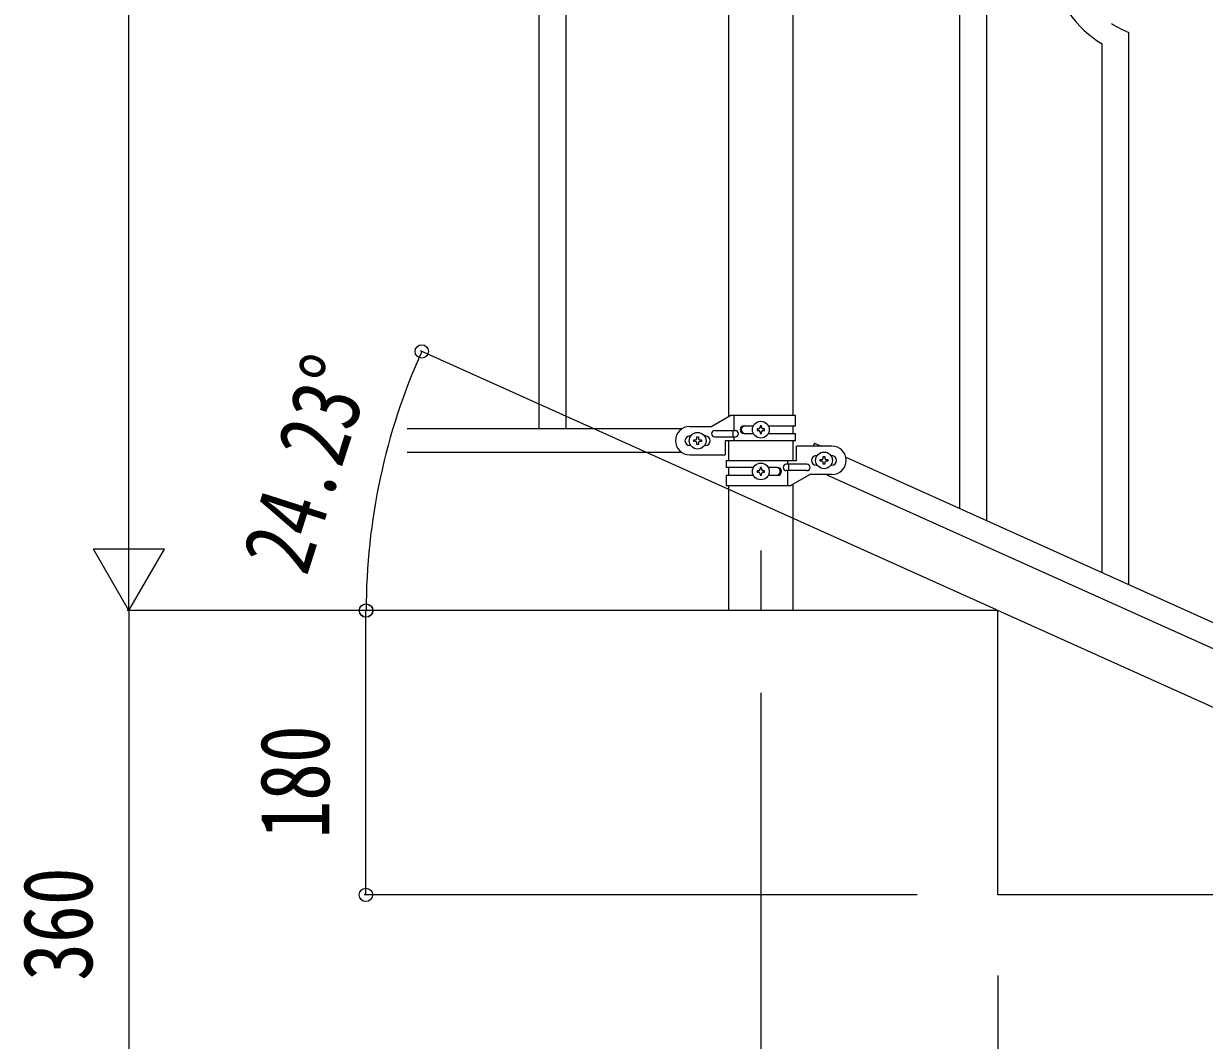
# Model space of a CAD drawing. Units: millimetres, scale not verified. Extents: x -4143 to 4140, y -2900 to 2898.
# Drawn here: x 2138 to 2886, y -1865 to -1221 of the extents above; entities that cross this region are included whole.
import ezdxf
from ezdxf.enums import TextEntityAlignment as Align

# ---------------------------------------------------------------- set-up
doc = ezdxf.new("R2010")
doc.units = ezdxf.units.MM
doc.header["$LTSCALE"] = 10
for name, color, linetype in [('0-2_YKK_12', 2, 'Continuous'), ('0-3_YKK_A1', 4, 'Continuous'), ('0-4_YKK_D', 6, 'Continuous')]:
    doc.layers.add(name, color=color, linetype=linetype)
doc.styles.add('ＭＳ ゴシック', font='')
doc.styles.get('ＭＳ ゴシック').set_extended_font_data('MS Gothic')

msp = doc.modelspace()

# ---------------------------------------------------------------- linework, layer by layer
at = {"layer": '0-2_YKK_12'}
for p in [(2604.89, -1554.38), (2604.89, -1562.84)]:
    msp.add_line(p, (2604.89, -1592.5), dxfattribs=at)
at = {"layer": '0-3_YKK_A1'}
for p, q in [((2464.39, -617.46), (2464.39, -1477.46)), ((2481.39, -617.46), (2481.39, -1477.46)), ((2730.89, -1527.96), (2730.89, -671.83)), ((2747.89, -1535.62), (2747.89, -679.48)), ((2584.64, -1469.76), (2584.64, -710.13)), ((2625.14, -710.13), (2625.14, -1468.96)), ((2837.89, -1576.12), (2837.89, -1226.58)), ((2820.89, -1568.47), (2820.89, -1233.66)), ((2586.01, -1468.96), (2573.89, -1475.96)), ((2626.89, -1468.96), (2586.01, -1468.96)), ((2587.92, -1478.46), (2587.92, -1468.96)), ((2626.89, -1475.46), (2626.89, -1468.96)), ((2554.91, -1477.46), (2381.03, -1477.46)), ((2559.89, -1475.96), (2573.89, -1475.96)), ((2575.69, -1478.46), (2588.77, -1478.46)), ((2587.36, -1482.46), (2587.36, -1478.46)), ((2594.29, -1475.46), (2600.22, -1475.46)), ((2603.45, -1477.48), (2602.49, -1477.48)), ((2606.33, -1478.44), (2607.29, -1478.44)), ((2609.56, -1475.46), (2626.89, -1475.46)), ((2625.14, -1475.46), (2625.14, -1480.46)), ((2560.52, -1481.96), (2559.89, -1481.96)), ((2563.45, -1485.44), (2562.49, -1485.44)), ((2566.33, -1484.48), (2567.29, -1484.48)), ((2569.89, -1481.96), (2569.26, -1481.96)), ((2575.69, -1482.46), (2588.77, -1482.46)), ((2582.39, -1484.96), (2582.39, -1493.96)), ((2626.89, -1484.96), (2582.39, -1484.96)), ((2584.64, -1497.41), (2584.64, -1484.96)), ((2587.92, -1484.96), (2587.92, -1482.46)), ((2594.29, -1480.46), (2600.21, -1480.46)), ((2609.56, -1480.46), (2626.89, -1480.46)), ((2625.14, -1484.96), (2625.14, -1497.41)), ((2626.89, -1484.96), (2626.89, -1480.46)), ((2638.85, -1486.47), (2637.97, -1488.41)), ((2638.85, -1486.47), (2643.16, -1488.41)), ((2554.91, -1492.46), (2381.03, -1492.46)), ((2560.52, -1487.96), (2559.89, -1487.96)), ((2559.89, -1493.96), (2582.39, -1493.96)), ((2569.89, -1487.96), (2569.26, -1487.96)), ((2627.39, -1497.41), (2627.39, -1488.41)), ((2649.89, -1488.41), (2627.39, -1488.41)), ((2639.89, -1494.41), (2640.52, -1494.41)), ((2649.26, -1494.41), (2649.89, -1494.41)), ((2582.89, -1497.41), (2582.89, -1501.91)), ((2582.89, -1497.41), (2627.39, -1497.41)), ((2600.21, -1501.91), (2582.89, -1501.91)), ((2584.64, -1506.91), (2584.64, -1501.91)), ((2615.48, -1501.91), (2609.56, -1501.91)), ((2634.09, -1499.91), (2621.01, -1499.91)), ((2621.86, -1497.41), (2621.86, -1499.91)), ((2622.41, -1499.91), (2622.41, -1503.91)), ((2639.89, -1500.41), (2640.52, -1500.41)), ((2643.45, -1497.89), (2642.49, -1497.89)), ((2646.33, -1496.93), (2647.29, -1496.93)), ((2649.26, -1500.41), (2649.89, -1500.41)), ((2658.66, -1495.46), (3363.16, -1812.52)), ((2582.89, -1506.91), (2582.89, -1513.41)), ((2600.22, -1506.91), (2582.89, -1506.91)), ((2603.45, -1503.93), (2602.49, -1503.93)), ((2606.33, -1504.89), (2607.29, -1504.89)), ((2615.48, -1506.91), (2609.56, -1506.91)), ((2634.09, -1503.91), (2621.01, -1503.91)), ((2621.86, -1503.91), (2621.86, -1513.41)), ((2623.76, -1513.41), (2635.89, -1506.41)), ((2649.89, -1506.41), (2635.89, -1506.41)), ((2646.61, -1506.48), (3351.12, -1823.55)), ((2582.89, -1513.41), (2623.76, -1513.41)), ((2584.64, -1592.5), (2584.64, -1513.41)), ((2625.14, -1512.62), (2625.14, -1592.5))]:
    msp.add_line(p, q, dxfattribs=at)
for points in [[(2602.49, -1477.48), (2602.49, -1478.44), (2603.45, -1478.44)], [(2605.37, -1476.52), (2605.37, -1475.56), (2604.41, -1475.56), (2604.41, -1476.52)], [(2604.41, -1479.4), (2604.41, -1480.36), (2605.37, -1480.36), (2605.37, -1479.4)], [(2607.29, -1478.44), (2607.29, -1477.48), (2606.33, -1477.48)], [(2562.49, -1485.44), (2562.49, -1484.48), (2563.45, -1484.48)], [(2564.41, -1483.52), (2564.41, -1482.56), (2565.37, -1482.56), (2565.37, -1483.52)], [(2565.37, -1486.4), (2565.37, -1487.36), (2564.41, -1487.36), (2564.41, -1486.4)], [(2567.29, -1484.48), (2567.29, -1485.44), (2566.33, -1485.44)], [(2605.37, -1502.97), (2605.37, -1502.01), (2604.41, -1502.01), (2604.41, -1502.97)], [(2642.49, -1497.89), (2642.49, -1496.93), (2643.45, -1496.93)], [(2644.41, -1495.97), (2644.41, -1495.01), (2645.37, -1495.01), (2645.37, -1495.97)], [(2645.37, -1498.85), (2645.37, -1499.81), (2644.41, -1499.81), (2644.41, -1498.85)], [(2647.29, -1496.93), (2647.29, -1497.89), (2646.33, -1497.89)], [(2602.49, -1503.93), (2602.49, -1504.89), (2603.45, -1504.89)], [(2604.41, -1505.85), (2604.41, -1506.81), (2605.37, -1506.81), (2605.37, -1505.85)], [(2607.29, -1504.89), (2607.29, -1503.93), (2606.33, -1503.93)], [(3554.89, -1952.5), (2754.89, -1592.5), (2354.89, -1592.5)], [(3154.89, -1772.5), (2754.89, -1772.5), (2754.89, -1592.5)]]:
    msp.add_lwpolyline(points, dxfattribs=at)
for centre in [(2564.89, -1484.96), (2604.89, -1477.96), (2644.89, -1497.41), (2604.89, -1504.41)]:
    msp.add_circle(centre, 5.3, dxfattribs=at)
for centre, radius, start, end in [((2853.56, -1178.06), 64.5, 189.92903, 239.55871), ((2867.86, -1155.09), 77.52, 238.09168, 247.25412), ((2559.89, -1484.96), 9, 90, 270), ((2575.69, -1480.46), 2, 90, 270), ((2588.77, -1480.46), 2, 270, 90), ((2594.29, -1477.96), 2.5, 90, 270), ((2595.04, -1477.96), 2.5, 90, 270), ((2603.45, -1476.52), 0.96, 270, 0), ((2603.45, -1479.4), 0.96, 0, 90), ((2606.33, -1476.52), 0.96, 180, 270), ((2606.33, -1479.4), 0.96, 90, 180), ((2559.89, -1484.96), 3, 90, 270), ((2563.45, -1483.52), 0.96, 270, 0), ((2563.45, -1486.4), 0.96, 0, 90), ((2566.33, -1483.52), 0.96, 180, 270), ((2566.33, -1486.4), 0.96, 90, 180), ((2569.89, -1484.96), 3, 270, 90), ((2639.89, -1497.41), 3, 90, 270), ((2649.89, -1497.41), 9, 270, 90), ((2649.89, -1497.41), 3, 270, 90), ((2614.73, -1504.41), 2.5, 270, 90), ((2615.48, -1504.41), 2.5, 270, 90), ((2621.01, -1501.91), 2, 90, 270), ((2634.09, -1501.91), 2, 270, 90), ((2643.45, -1495.97), 0.96, 270, 0), ((2643.45, -1498.85), 0.96, 0, 90), ((2646.33, -1495.97), 0.96, 180, 270), ((2646.33, -1498.85), 0.96, 90, 180), ((2603.45, -1502.97), 0.96, 270, 0), ((2603.45, -1505.85), 0.96, 0, 90), ((2606.33, -1502.97), 0.96, 180, 270), ((2606.33, -1505.85), 0.96, 90, 180)]:
    msp.add_arc(centre, radius, start, end, dxfattribs=at)
at = {"layer": '0-4_YKK_D'}
for p, q in [((2204.89, -1547.5), (2204.89, -637.5)), ((2753.98, -1592.09), (2389.37, -1428.02)), ((2204.89, -1592.5), (2204.89, -1514.56)), ((2204.89, -1592.5), (2182.39, -1553.53)), ((2227.39, -1553.53), (2182.39, -1553.53)), ((2204.89, -1592.5), (2227.39, -1553.53)), ((2308.89, -1592.5), (2203.89, -1592.5)), ((2483.85, -1592.5), (2203.89, -1592.5)), ((2204.89, -1592.5), (2204.89, -1952.5)), ((2453.89, -1592.5), (2353.89, -1592.5)), ((2354.89, -1772.5), (2354.89, -1592.5)), ((2604.89, -1644.5), (2604.89, -2103.5)), ((2703.89, -1772.5), (2353.89, -1772.5)), ((2754.89, -1823.5), (2754.89, -1873.5))]:
    msp.add_line(p, q, dxfattribs=at)
for centre in [(2390.28, -1428.43), (2354.89, -1592.5), (2355.07, -1592.5), (2354.89, -1772.5)]:
    msp.add_circle(centre, 4.25, dxfattribs=at)
msp.add_arc((2754.89, -1592.5), 399.82, 155.77225, 180, dxfattribs=at)

# ---------------------------------------------------------------- texts
at = {"layer": '0-4_YKK_D', "style": 'ＭＳ ゴシック', "width": 0.8}
for s, rotation, p in [('24.23°', 72.224, (2329.89, -1575.54)), ('180', 90, (2344.89, -1736.9)), ('360', 90, (2194.89, -1826.9))]:
    msp.add_text(s, height=43.99, rotation=rotation, dxfattribs=at).set_placement(p, align=Align.BOTTOM_LEFT)

doc.saveas('drawing.dxf')
